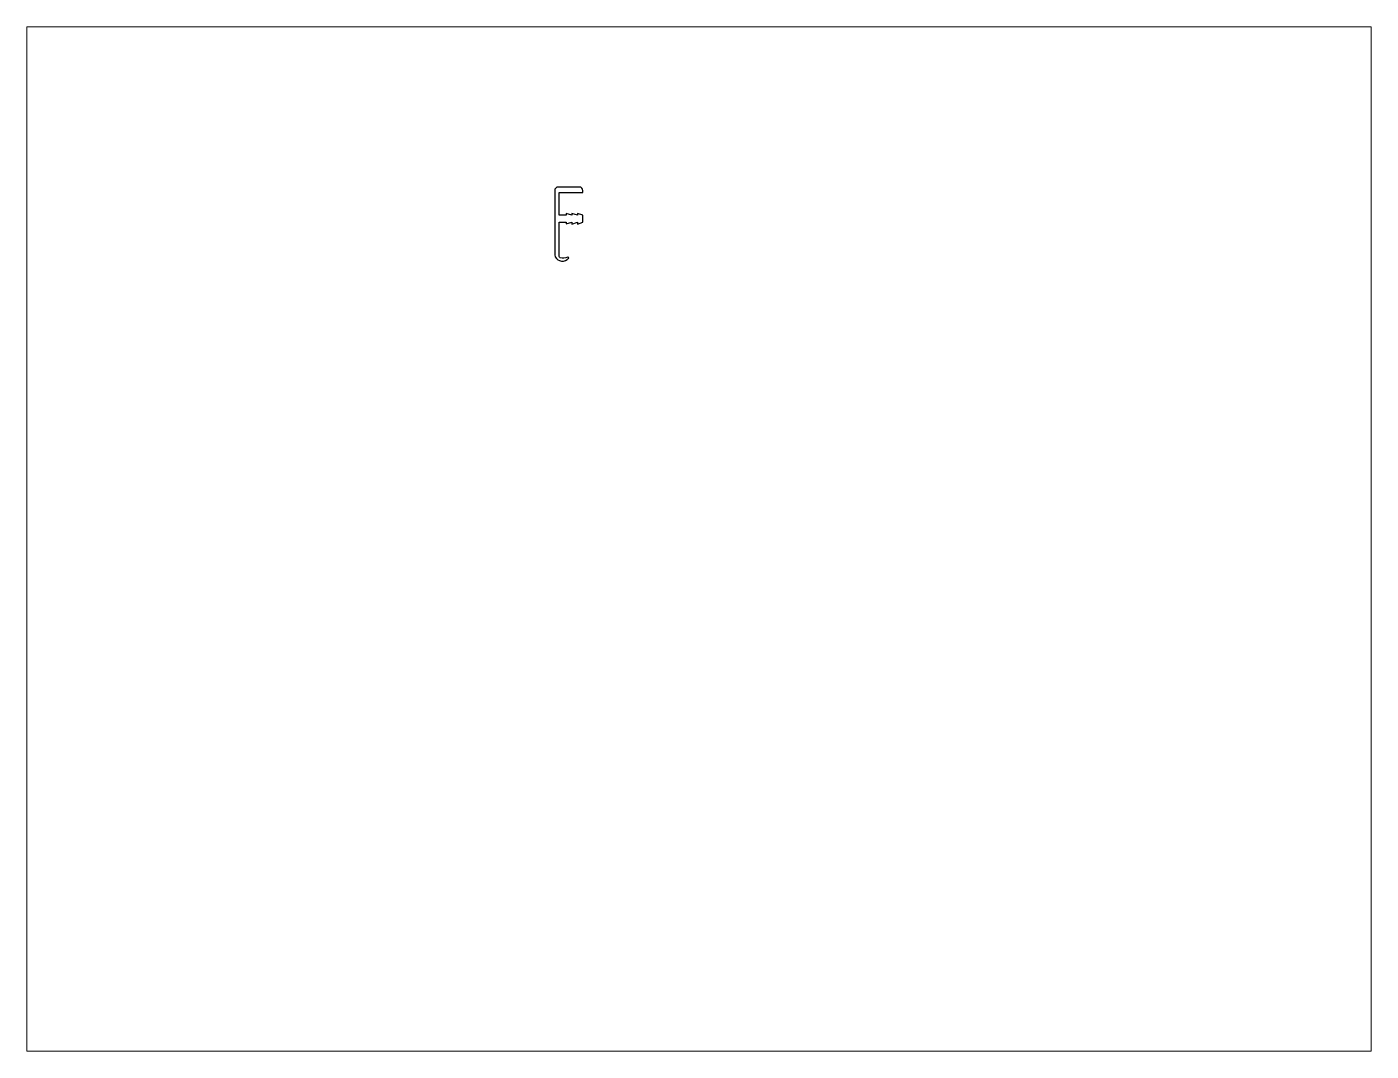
# Paper-space layout 'Layout1' of a CAD drawing. Extents: x 27 to 240, y 20 to 183.
# The model-space entities are those that its viewports show. They can reach past a viewport. Long polylines and large blocks are cut down to what shows.
import ezdxf

# ---------------------------------------------------------------- set-up
doc = ezdxf.new("R2010")
doc.units = 0
doc.header["$LTSCALE"] = 15
doc.layers.get('0').update_dxf_attribs({"linetype": 'CONTINUOUS'})

msp = doc.modelspace()

# ---------------------------------------------------------------- linework, layer by layer
at = {"color": 0, "linetype": 'CONTINUOUS', "ltscale": 0.05}
msp.add_lwpolyline([(157.2, 229.69), (157.2, 230.29, 0.414214), (156.2, 231.29), (150.1, 231.29, 0.414214), (149.1, 230.29), (149.1, 211.86, 0.572925), (152.68, 210.53, 0.069834), (153.08, 210.81, 0.847624), (152.86, 211.13, -0.141701), (150.65, 211.02, -0.370172), (150.4, 211.32), (150.4, 221.19), (152.41, 221.19), (152.41, 220.69), (154.01, 221.19), (154.01, 220.68), (155.61, 221.18), (155.61, 220.68), (157.21, 221.18), (157.21, 223.18), (155.61, 223.68), (155.61, 223.18), (154.01, 223.68), (154.01, 223.19), (152.41, 223.69), (152.41, 223.19), (150.4, 223.19), (150.4, 229.69)], format="xyb", close=True, dxfattribs=at)

psp = doc.layouts.get("Layout1")

# ---------------------------------------------------------------- viewports
at = {"layer": '0', "color": 0, "linetype": 'BYBLOCK', "ltscale": 0.05}
psp.add_viewport(center=(133.35, 101.6), size=(213.36, 162.56), view_center_point=(190.51, 130.3), view_height=293.8955, dxfattribs=at)

doc.saveas('drawing.dxf')
